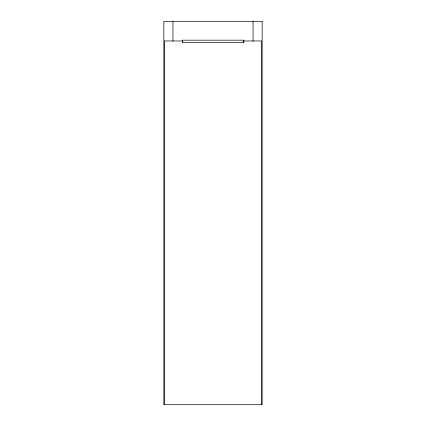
<?xml version="1.0" encoding="UTF-8"?>
<svg xmlns="http://www.w3.org/2000/svg" width="426" height="426" viewBox="0 0 426 426"><rect width="100%" height="100%" fill="white"/><g stroke="black" fill="none" stroke-linecap="round" stroke-linejoin="round"><path stroke-width="0.64" d="M182.36 40.177L243.794 40.177L243.794 42.35L182.52 42.387L182.53 40.214M182.216 40.96L164.34 40.96L164.34 404.7M182.365 40.96L182.52 42.387M243.635 40.96L261.66 40.96L261.66 404.7M243.778 40.96L243.784 42.387M253.06 21.3L253.06 41.269M172.94 21.3L172.94 41.269M262.155 21.3L163.845 21.3L163.845 404.7L262.155 404.7L262.155 21.3"/></g></svg>
